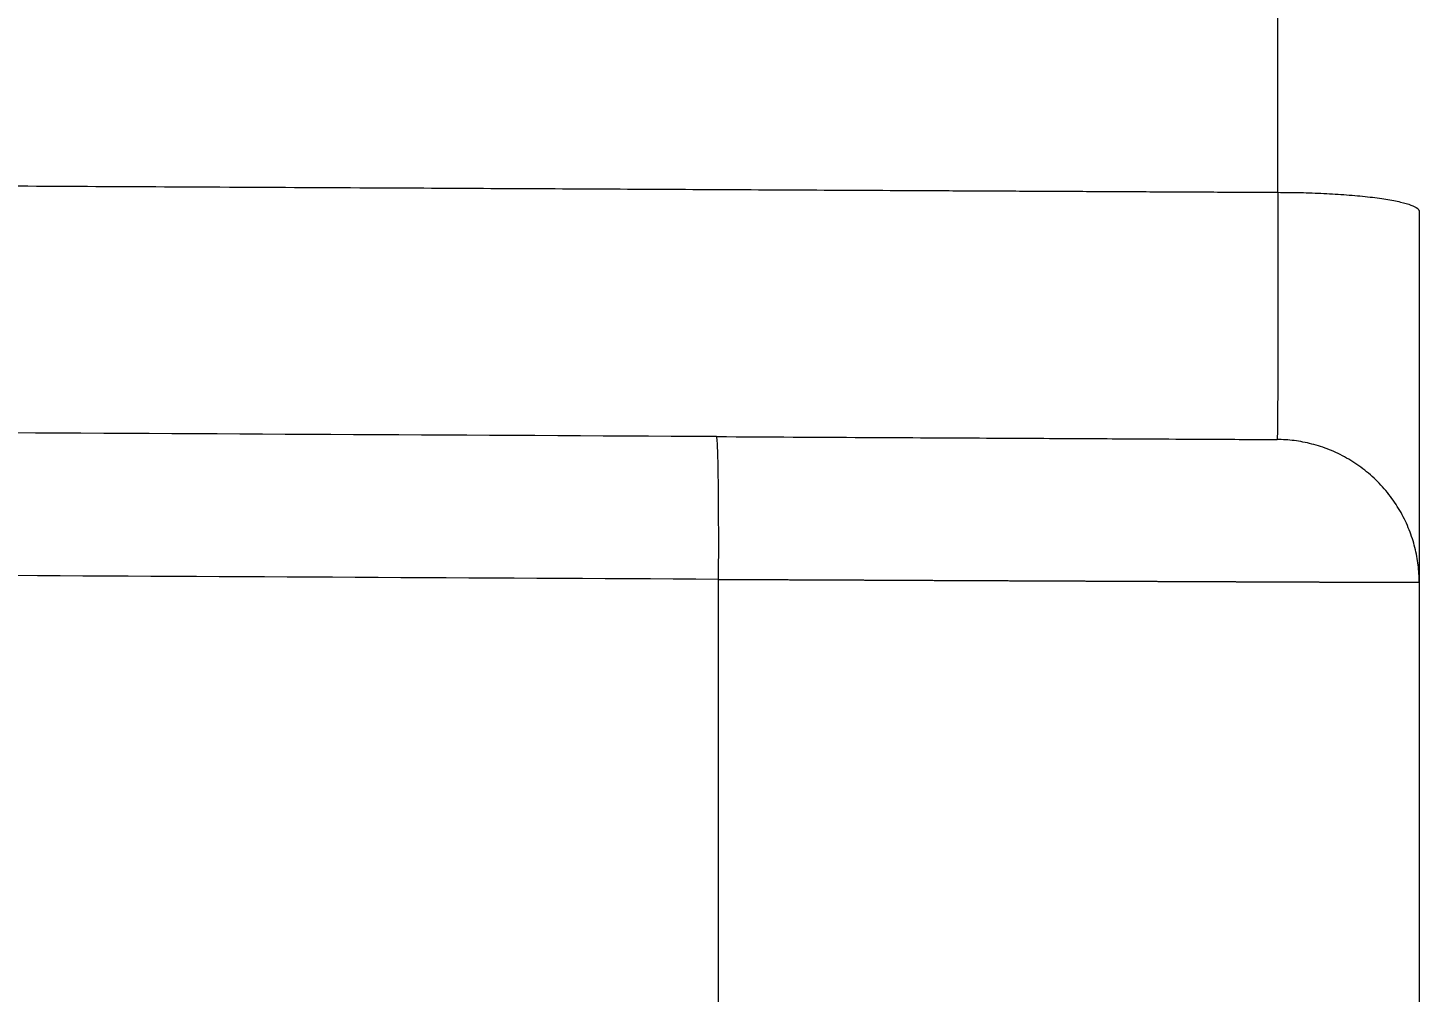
# Model space of a CAD drawing. Header units: millimetres. Extents: x 19741 to 22117, y -10160 to -6800.
# Drawn here: x 20816.487 to 20821.357, y -7545.478 to -7542.1 of the extents above; entities that cross this region are included whole.
import ezdxf

# ---------------------------------------------------------------- set-up
doc = ezdxf.new("R2010")
doc.units = ezdxf.units.MM
doc.styles.add('ARIAL', font='arial.ttf')
doc.dimstyles.get("Standard").update_dxf_attribs({"dimtxt": 15, "dimasz": 15, "dimexe": 0.18, "dimexo": 0.0625, "dimgap": 4, "dimtad": 0, "dimdec": 1, "dimdsep": 46, "dimtxsty": 'ARIAL', "dimcen": 0, "dimclrd": 5, "dimclre": 5, "dimclrt": 5, "dimadec": 0, "dimazin": 0, "dimtfac": 1, "dimtdec": 1, "dimtofl": 0, "dimtmove": 0, "dimatfit": 3, "dimfxl": 1, "dimtolj": 1, "dimtzin": 0, "dimarcsym": 0})

# ---------------------------------------------------------------- blocks, each defined once
blk = doc.blocks.new('*D129')
at = {"color": 5, "lineweight": -2, "transparency": 16777216}
for p, q in [((20846.0394, -7523.2428), (20846.0394, -7508.2428)), ((20797.3939, -7523.2428), (20846.2194, -7523.2428)), ((20846.0394, -7553.0509), (20846.0394, -7538.2428)), ((20796.9246, -7568.0509), (20846.2194, -7568.0509))]:
    blk.add_line(p, q, dxfattribs=at)
at = {"color": 5, "transparency": 16777216}
for points in [[(20843.5394, -7538.2428), (20848.5394, -7538.2428), (20846.0394, -7523.2428)], [(20843.5394, -7553.0509), (20848.5394, -7553.0509), (20846.0394, -7568.0509)]]:
    blk.add_solid(points, dxfattribs=at)
at = {"layer": 'Defpoints', "color": 0, "transparency": 16777216}
for p in [(20797.3314, -7523.2428), (20846.0394, -7523.2428), (20796.8621, -7568.0509)]:
    blk.add_point(p, dxfattribs=at)
at = {"color": 5, "transparency": 16777216, "insert": (20846.0394, -7484.444), "char_height": 15, "attachment_point": 5, "rotation": 90, "style": 'ARIAL'}
blk.add_mtext('\\A1;44.8', dxfattribs=at)

msp = doc.modelspace()

# ---------------------------------------------------------------- linework, layer by layer
at = {"linetype": 'Continuous', "lineweight": 13}
for points, weights in [([(20820.8621, -7542.6758), (20820.8621, -7523.5112), (20820.8621, -7523.4892)], [1, 0.743770777436, 0.974694831089]), ([(20820.8621, -7542.6758), (20821.3569, -7542.6765), (20821.3569, -7542.7428)], [1, 0.710799473878, 1])]:
    msp.add_rational_spline(points, weights, degree=2, dxfattribs=at)
msp.add_rational_spline([(20798.559, -7542.5627), (20799.6207, -7542.5681), (20800.6824, -7542.5735), (20804.2096, -7542.5914), (20806.6751, -7542.6039), (20811.4293, -7542.628), (20813.7179, -7542.6396), (20817.6251, -7542.6594), (20819.2436, -7542.6676), (20820.8621, -7542.6758)], [1, 1.04491792841, 1.09185347711, 1.14089727342, 1.14089727342, 1.14089727342, 1.14089727342, 1.09185347711, 1.04491792841, 1], degree=3, knots=[0, 0, 0, 0, 0.142809, 0.142809, 0.474447, 0.474447, 0.782292, 0.782292, 1, 1, 1, 1], dxfattribs=at)
for points, knots in [([(20820.8621, -7542.6758), (20820.8623, -7542.7524), (20820.8625, -7542.8957), (20820.8625, -7543.0902), (20820.8623, -7543.262), (20820.8617, -7543.4106), (20820.8608, -7543.5163), (20820.86, -7543.5418), (20820.8595, -7543.5418)], [0, 0, 0, 0, 0.161702, 0.306492, 0.453751, 0.621035, 0.805722, 1, 1, 1, 1]), ([(20818.9048, -7544.0315), (20818.9048, -7544.0315), (20818.9048, -7544.0315), (20818.9061, -7544.0315), (20818.9073, -7544.0315), (20818.9115, -7544.0315), (20818.9144, -7544.0316), (20818.9202, -7544.0316), (20818.9231, -7544.0316), (20818.9289, -7544.0316), (20818.9318, -7544.0316), (20818.9376, -7544.0317), (20818.9405, -7544.0317), (20818.9463, -7544.0317), (20818.9492, -7544.0317), (20818.955, -7544.0317), (20818.9579, -7544.0318), (20818.9637, -7544.0318), (20818.9666, -7544.0318), (20818.9724, -7544.0318), (20818.9753, -7544.0318), (20818.9811, -7544.0319), (20818.9841, -7544.0319), (20818.9899, -7544.0319), (20818.9928, -7544.0319), (20818.9986, -7544.0319), (20819.0015, -7544.032), (20819.0073, -7544.032), (20819.0102, -7544.032), (20819.016, -7544.032), (20819.0189, -7544.032), (20819.0247, -7544.0321), (20819.0276, -7544.0321), (20819.0334, -7544.0321), (20819.0363, -7544.0321), (20819.0422, -7544.0321), (20819.0451, -7544.0322), (20819.0509, -7544.0322), (20819.0538, -7544.0322), (20819.0596, -7544.0322), (20819.0625, -7544.0322), (20819.0683, -7544.0323), (20819.0712, -7544.0323), (20819.077, -7544.0323), (20819.0799, -7544.0323), (20819.0857, -7544.0323), (20819.0886, -7544.0324), (20819.0944, -7544.0324), (20819.0973, -7544.0324), (20819.1032, -7544.0324), (20819.1061, -7544.0324), (20819.1119, -7544.0325), (20819.1148, -7544.0325), (20819.1206, -7544.0325), (20819.1235, -7544.0325), (20819.1293, -7544.0325), (20819.1322, -7544.0326), (20819.138, -7544.0326), (20819.1409, -7544.0326), (20819.1467, -7544.0326), (20819.1496, -7544.0326), (20819.1554, -7544.0327), (20819.1583, -7544.0327), (20819.1641, -7544.0327), (20819.167, -7544.0327), (20819.1728, -7544.0327), (20819.1757, -7544.0328), (20819.1815, -7544.0328), (20819.1844, -7544.0328), (20819.1902, -7544.0328), (20819.1931, -7544.0328), (20819.1988, -7544.0329), (20819.2017, -7544.0329), (20819.2075, -7544.0329), (20819.2104, -7544.0329), (20819.2162, -7544.0329), (20819.2191, -7544.033), (20819.2249, -7544.033), (20819.2278, -7544.033), (20819.2335, -7544.033), (20819.2364, -7544.033), (20819.2422, -7544.0331), (20819.2451, -7544.0331), (20819.2509, -7544.0331), (20819.2538, -7544.0331), (20819.2595, -7544.0331), (20819.2624, -7544.0332), (20819.2682, -7544.0332), (20819.2711, -7544.0332), (20819.2768, -7544.0332), (20819.2797, -7544.0332), (20819.2855, -7544.0333), (20819.2883, -7544.0333), (20819.2941, -7544.0333), (20819.297, -7544.0333), (20819.3027, -7544.0333), (20819.3056, -7544.0334), (20819.3113, -7544.0334), (20819.3142, -7544.0334), (20819.32, -7544.0334), (20819.3228, -7544.0334), (20819.3286, -7544.0335), (20819.3314, -7544.0335), (20819.3372, -7544.0335), (20819.34, -7544.0335), (20819.3458, -7544.0335), (20819.3486, -7544.0335), (20819.3544, -7544.0336), (20819.3572, -7544.0336), (20819.3629, -7544.0336), (20819.3658, -7544.0336), (20819.3715, -7544.0337), (20819.3744, -7544.0337), (20819.3801, -7544.0337), (20819.3829, -7544.0337), (20819.3886, -7544.0337), (20819.3915, -7544.0337), (20819.3972, -7544.0338), (20819.4, -7544.0338), (20819.4057, -7544.0338), (20819.4086, -7544.0338), (20819.4143, -7544.0338), (20819.4171, -7544.0339), (20819.4228, -7544.0339), (20819.4256, -7544.0339), (20819.4313, -7544.0339), (20819.4342, -7544.0339), (20819.4398, -7544.034), (20819.4427, -7544.034), (20819.4483, -7544.034), (20819.4512, -7544.034), (20819.4568, -7544.034), (20819.4596, -7544.0341), (20819.4653, -7544.0341), (20819.4681, -7544.0341), (20819.4738, -7544.0341), (20819.4766, -7544.0341), (20819.4822, -7544.0342), (20819.4851, -7544.0342), (20819.4907, -7544.0342), (20819.4935, -7544.0342), (20819.4991, -7544.0342), (20819.5019, -7544.0342), (20819.5076, -7544.0343), (20819.5104, -7544.0343), (20819.516, -7544.0343), (20819.5188, -7544.0343), (20819.5244, -7544.0343), (20819.5272, -7544.0344), (20819.5328, -7544.0344), (20819.5356, -7544.0344), (20819.5412, -7544.0344), (20819.544, -7544.0344), (20819.5496, -7544.0345), (20819.5524, -7544.0345), (20819.5579, -7544.0345), (20819.5607, -7544.0345), (20819.5663, -7544.0345), (20819.5691, -7544.0346), (20819.5747, -7544.0346), (20819.5774, -7544.0346), (20819.583, -7544.0346), (20819.5858, -7544.0346), (20819.5913, -7544.0347), (20819.5941, -7544.0347), (20819.5997, -7544.0347), (20819.6024, -7544.0347), (20819.608, -7544.0347), (20819.6108, -7544.0347), (20819.6163, -7544.0348), (20819.6191, -7544.0348), (20819.6246, -7544.0348), (20819.6274, -7544.0348), (20819.6329, -7544.0348), (20819.6357, -7544.0349), (20819.6412, -7544.0349), (20819.644, -7544.0349), (20819.6495, -7544.0349), (20819.6522, -7544.0349), (20819.6578, -7544.035), (20819.6605, -7544.035), (20819.666, -7544.035), (20819.6688, -7544.035), (20819.6743, -7544.035), (20819.677, -7544.035), (20819.6825, -7544.0351), (20819.6853, -7544.0351), (20819.6908, -7544.0351), (20819.6935, -7544.0351), (20819.699, -7544.0351), (20819.7017, -7544.0352), (20819.7072, -7544.0352), (20819.7099, -7544.0352), (20819.7154, -7544.0352), (20819.7182, -7544.0352), (20819.7236, -7544.0353), (20819.7263, -7544.0353), (20819.7318, -7544.0353), (20819.7345, -7544.0353), (20819.74, -7544.0353), (20819.7427, -7544.0353), (20819.7482, -7544.0354), (20819.7509, -7544.0354), (20819.7563, -7544.0354), (20819.759, -7544.0354), (20819.7645, -7544.0354), (20819.7672, -7544.0355), (20819.7726, -7544.0355), (20819.7753, -7544.0355), (20819.7807, -7544.0355), (20819.7834, -7544.0355), (20819.7889, -7544.0355), (20819.7916, -7544.0356), (20819.797, -7544.0356), (20819.7997, -7544.0356), (20819.8051, -7544.0356), (20819.8078, -7544.0356), (20819.8131, -7544.0357), (20819.8158, -7544.0357), (20819.8212, -7544.0357), (20819.8239, -7544.0357), (20819.8293, -7544.0357), (20819.832, -7544.0357), (20819.8373, -7544.0358), (20819.84, -7544.0358), (20819.8454, -7544.0358), (20819.848, -7544.0358), (20819.8534, -7544.0358), (20819.8561, -7544.0359), (20819.8614, -7544.0359), (20819.8641, -7544.0359), (20819.8694, -7544.0359), (20819.8721, -7544.0359), (20819.8774, -7544.0359), (20819.8801, -7544.036), (20819.8854, -7544.036), (20819.888, -7544.036), (20819.8933, -7544.036), (20819.896, -7544.036), (20819.9013, -7544.0361), (20819.9039, -7544.0361), (20819.9092, -7544.0361), (20819.9119, -7544.0361), (20819.9172, -7544.0361), (20819.9198, -7544.0361), (20819.9251, -7544.0362), (20819.9277, -7544.0362), (20819.933, -7544.0362), (20819.9356, -7544.0362), (20819.9409, -7544.0362), (20819.9435, -7544.0362), (20819.9487, -7544.0363), (20819.9513, -7544.0363), (20819.9566, -7544.0363), (20819.9592, -7544.0363), (20819.9644, -7544.0363), (20819.967, -7544.0364), (20819.9723, -7544.0364), (20819.9749, -7544.0364), (20819.9801, -7544.0364), (20819.9827, -7544.0364), (20819.9879, -7544.0364), (20819.9905, -7544.0365), (20819.9957, -7544.0365), (20819.9983, -7544.0365), (20820.0034, -7544.0365), (20820.006, -7544.0365), (20820.0112, -7544.0366), (20820.0138, -7544.0366), (20820.0189, -7544.0366), (20820.0215, -7544.0366), (20820.0267, -7544.0366), (20820.0292, -7544.0366), (20820.0344, -7544.0367), (20820.037, -7544.0367), (20820.0421, -7544.0367), (20820.0447, -7544.0367), (20820.0498, -7544.0367), (20820.0523, -7544.0367), (20820.0574, -7544.0368), (20820.06, -7544.0368), (20820.0651, -7544.0368), (20820.0676, -7544.0368), (20820.0727, -7544.0368), (20820.0753, -7544.0368), (20820.0804, -7544.0369), (20820.0829, -7544.0369), (20820.088, -7544.0369), (20820.0905, -7544.0369), (20820.0955, -7544.0369), (20820.0981, -7544.0369), (20820.1031, -7544.037), (20820.1056, -7544.037), (20820.1107, -7544.037), (20820.1132, -7544.037), (20820.1182, -7544.037), (20820.1207, -7544.037), (20820.1258, -7544.0371), (20820.1283, -7544.0371), (20820.1333, -7544.0371), (20820.1358, -7544.0371), (20820.1408, -7544.0371), (20820.1433, -7544.0371), (20820.1483, -7544.0372), (20820.1508, -7544.0372), (20820.1557, -7544.0372), (20820.1582, -7544.0372), (20820.1632, -7544.0372), (20820.1657, -7544.0372), (20820.1707, -7544.0373), (20820.1731, -7544.0373), (20820.1781, -7544.0373), (20820.1806, -7544.0373), (20820.1855, -7544.0373), (20820.188, -7544.0373), (20820.1929, -7544.0374), (20820.1954, -7544.0374), (20820.2003, -7544.0374), (20820.2027, -7544.0374), (20820.2076, -7544.0374), (20820.2101, -7544.0374), (20820.215, -7544.0375), (20820.2174, -7544.0375), (20820.2223, -7544.0375), (20820.2248, -7544.0375), (20820.2297, -7544.0375), (20820.2321, -7544.0375), (20820.237, -7544.0376), (20820.2394, -7544.0376), (20820.2442, -7544.0376), (20820.2467, -7544.0376), (20820.2515, -7544.0376), (20820.2539, -7544.0376), (20820.2588, -7544.0377), (20820.2612, -7544.0377), (20820.266, -7544.0377), (20820.2684, -7544.0377), (20820.2732, -7544.0377), (20820.2756, -7544.0377), (20820.2804, -7544.0378), (20820.2828, -7544.0378), (20820.2876, -7544.0378), (20820.29, -7544.0378), (20820.2948, -7544.0378), (20820.2972, -7544.0378), (20820.3019, -7544.0378), (20820.3043, -7544.0379), (20820.3091, -7544.0379), (20820.3114, -7544.0379), (20820.3162, -7544.0379), (20820.3185, -7544.0379), (20820.3233, -7544.0379), (20820.3256, -7544.038), (20820.3303, -7544.038), (20820.3327, -7544.038), (20820.3374, -7544.038), (20820.3398, -7544.038), (20820.3445, -7544.038), (20820.3468, -7544.038), (20820.3515, -7544.0381), (20820.3538, -7544.0381), (20820.3585, -7544.0381), (20820.3608, -7544.0381), (20820.3655, -7544.0381), (20820.3678, -7544.0381), (20820.3724, -7544.0382), (20820.3748, -7544.0382), (20820.3794, -7544.0382), (20820.3817, -7544.0382), (20820.3863, -7544.0382), (20820.3886, -7544.0382), (20820.3932, -7544.0382), (20820.3955, -7544.0383), (20820.4001, -7544.0383), (20820.4024, -7544.0383), (20820.407, -7544.0383), (20820.4093, -7544.0383), (20820.4138, -7544.0383), (20820.4161, -7544.0384), (20820.4207, -7544.0384), (20820.4229, -7544.0384), (20820.4275, -7544.0384), (20820.4298, -7544.0384), (20820.4343, -7544.0384), (20820.4365, -7544.0384), (20820.4411, -7544.0385), (20820.4433, -7544.0385), (20820.4478, -7544.0385), (20820.45, -7544.0385), (20820.4545, -7544.0385), (20820.4568, -7544.0385), (20820.4612, -7544.0385), (20820.4635, -7544.0386), (20820.4679, -7544.0386), (20820.4702, -7544.0386), (20820.4746, -7544.0386), (20820.4768, -7544.0386), (20820.4813, -7544.0386), (20820.4835, -7544.0386), (20820.4879, -7544.0387), (20820.4901, -7544.0387), (20820.4945, -7544.0387), (20820.4967, -7544.0387), (20820.5011, -7544.0387), (20820.5033, -7544.0387), (20820.5076, -7544.0388), (20820.5098, -7544.0388), (20820.5142, -7544.0388), (20820.5164, -7544.0388), (20820.5207, -7544.0388), (20820.5229, -7544.0388), (20820.5272, -7544.0388), (20820.5294, -7544.0388), (20820.5337, -7544.0389), (20820.5359, -7544.0389), (20820.5402, -7544.0389), (20820.5423, -7544.0389), (20820.5466, -7544.0389), (20820.5488, -7544.0389), (20820.553, -7544.0389), (20820.5552, -7544.039), (20820.5594, -7544.039), (20820.5616, -7544.039), (20820.5658, -7544.039), (20820.568, -7544.039), (20820.5722, -7544.039), (20820.5743, -7544.039), (20820.5785, -7544.0391), (20820.5807, -7544.0391), (20820.5849, -7544.0391), (20820.587, -7544.0391), (20820.5912, -7544.0391), (20820.5933, -7544.0391), (20820.5975, -7544.0391), (20820.5995, -7544.0391), (20820.6037, -7544.0392), (20820.6058, -7544.0392), (20820.61, -7544.0392), (20820.612, -7544.0392), (20820.6162, -7544.0392), (20820.6183, -7544.0392), (20820.6224, -7544.0392), (20820.6244, -7544.0393), (20820.6286, -7544.0393), (20820.6306, -7544.0393), (20820.6347, -7544.0393), (20820.6368, -7544.0393), (20820.6409, -7544.0393), (20820.6429, -7544.0393), (20820.647, -7544.0394), (20820.649, -7544.0394), (20820.6531, -7544.0394), (20820.6551, -7544.0394), (20820.6591, -7544.0394), (20820.6612, -7544.0394), (20820.6652, -7544.0394), (20820.6672, -7544.0394), (20820.6712, -7544.0395), (20820.6732, -7544.0395), (20820.6772, -7544.0395), (20820.6792, -7544.0395), (20820.6832, -7544.0395), (20820.6852, -7544.0395), (20820.6892, -7544.0395), (20820.6912, -7544.0395), (20820.6951, -7544.0396), (20820.6971, -7544.0396), (20820.701, -7544.0396), (20820.703, -7544.0396), (20820.7069, -7544.0396), (20820.7089, -7544.0396), (20820.7128, -7544.0396), (20820.7147, -7544.0396), (20820.7186, -7544.0397), (20820.7206, -7544.0397), (20820.7245, -7544.0397), (20820.7264, -7544.0397), (20820.7303, -7544.0397), (20820.7322, -7544.0397), (20820.7361, -7544.0397), (20820.738, -7544.0397), (20820.7418, -7544.0398), (20820.7437, -7544.0398), (20820.7475, -7544.0398), (20820.7494, -7544.0398), (20820.7532, -7544.0398), (20820.7551, -7544.0398), (20820.7589, -7544.0398), (20820.7608, -7544.0398), (20820.7646, -7544.0399), (20820.7665, -7544.0399), (20820.7702, -7544.0399), (20820.7721, -7544.0399), (20820.7759, -7544.0399), (20820.7777, -7544.0399), (20820.7814, -7544.0399), (20820.7833, -7544.0399), (20820.787, -7544.0399), (20820.7889, -7544.04), (20820.7925, -7544.04), (20820.7944, -7544.04), (20820.7981, -7544.04), (20820.7999, -7544.04), (20820.8036, -7544.04), (20820.8054, -7544.04), (20820.809, -7544.04), (20820.8108, -7544.04), (20820.8145, -7544.0401), (20820.8163, -7544.0401), (20820.8199, -7544.0401), (20820.8217, -7544.0401), (20820.8253, -7544.0401), (20820.8271, -7544.0401), (20820.8307, -7544.0401), (20820.8324, -7544.0401), (20820.836, -7544.0402), (20820.8378, -7544.0402), (20820.8413, -7544.0402), (20820.8431, -7544.0402), (20820.8466, -7544.0402), (20820.8484, -7544.0402), (20820.8519, -7544.0402), (20820.8537, -7544.0402), (20820.8572, -7544.0402), (20820.8589, -7544.0402), (20820.8624, -7544.0403), (20820.8641, -7544.0403), (20820.8676, -7544.0403), (20820.8693, -7544.0403), (20820.8728, -7544.0403), (20820.8745, -7544.0403), (20820.8779, -7544.0403), (20820.8797, -7544.0403), (20820.8831, -7544.0403), (20820.8848, -7544.0404), (20820.8882, -7544.0404), (20820.8899, -7544.0404), (20820.8933, -7544.0404), (20820.895, -7544.0404), (20820.8983, -7544.0404), (20820.9, -7544.0404), (20820.9034, -7544.0404), (20820.905, -7544.0404), (20820.9084, -7544.0404), (20820.91, -7544.0405), (20820.9134, -7544.0405), (20820.915, -7544.0405), (20820.9183, -7544.0405), (20820.92, -7544.0405), (20820.9232, -7544.0405), (20820.9249, -7544.0405), (20820.9282, -7544.0405), (20820.9298, -7544.0405), (20820.933, -7544.0405), (20820.9347, -7544.0406), (20820.9379, -7544.0406), (20820.9395, -7544.0406), (20820.9427, -7544.0406), (20820.9443, -7544.0406), (20820.9475, -7544.0406), (20820.9491, -7544.0406), (20820.9523, -7544.0406), (20820.9539, -7544.0406), (20820.9571, -7544.0406), (20820.9587, -7544.0407), (20820.9618, -7544.0407), (20820.9634, -7544.0407), (20820.9665, -7544.0407), (20820.9681, -7544.0407), (20820.9712, -7544.0407), (20820.9728, -7544.0407), (20820.9759, -7544.0407), (20820.9774, -7544.0407), (20820.9805, -7544.0407), (20820.982, -7544.0407), (20820.9851, -7544.0408), (20820.9866, -7544.0408), (20820.9897, -7544.0408), (20820.9912, -7544.0408), (20820.9942, -7544.0408), (20820.9957, -7544.0408), (20820.9987, -7544.0408), (20821.0002, -7544.0408), (20821.0032, -7544.0408), (20821.0047, -7544.0408), (20821.0077, -7544.0408), (20821.0092, -7544.0409), (20821.0121, -7544.0409), (20821.0136, -7544.0409), (20821.0166, -7544.0409), (20821.018, -7544.0409), (20821.0209, -7544.0409), (20821.0224, -7544.0409), (20821.0253, -7544.0409), (20821.0268, -7544.0409), (20821.0296, -7544.0409), (20821.0311, -7544.0409), (20821.034, -7544.041), (20821.0354, -7544.041), (20821.0382, -7544.041), (20821.0397, -7544.041), (20821.0425, -7544.041), (20821.0439, -7544.041), (20821.0467, -7544.041), (20821.0481, -7544.041), (20821.0509, -7544.041), (20821.0523, -7544.041), (20821.0551, -7544.041), (20821.0565, -7544.041), (20821.0592, -7544.041), (20821.0606, -7544.0411), (20821.0634, -7544.0411), (20821.0647, -7544.0411), (20821.0674, -7544.0411), (20821.0688, -7544.0411), (20821.0715, -7544.0411), (20821.0729, -7544.0411), (20821.0756, -7544.0411), (20821.0769, -7544.0411), (20821.0796, -7544.0411), (20821.0809, -7544.0411), (20821.0836, -7544.0411), (20821.0849, -7544.0411), (20821.0875, -7544.0412), (20821.0888, -7544.0412), (20821.0914, -7544.0412), (20821.0927, -7544.0412), (20821.0954, -7544.0412), (20821.0966, -7544.0412), (20821.0992, -7544.0412), (20821.1005, -7544.0412), (20821.1031, -7544.0412), (20821.1044, -7544.0412), (20821.1069, -7544.0412), (20821.1082, -7544.0412), (20821.1107, -7544.0412), (20821.112, -7544.0412), (20821.1145, -7544.0413), (20821.1157, -7544.0413), (20821.1182, -7544.0413), (20821.1195, -7544.0413), (20821.1219, -7544.0413), (20821.1232, -7544.0413), (20821.1256, -7544.0413), (20821.1268, -7544.0413), (20821.1293, -7544.0413), (20821.1305, -7544.0413), (20821.1329, -7544.0413), (20821.1341, -7544.0413), (20821.1365, -7544.0413), (20821.1377, -7544.0413), (20821.1401, -7544.0414), (20821.1413, -7544.0414), (20821.1436, -7544.0414), (20821.1448, -7544.0414), (20821.1472, -7544.0414), (20821.1483, -7544.0414), (20821.1507, -7544.0414), (20821.1518, -7544.0414), (20821.1541, -7544.0414), (20821.1553, -7544.0414), (20821.1576, -7544.0414), (20821.1587, -7544.0414), (20821.161, -7544.0414), (20821.1621, -7544.0414), (20821.1643, -7544.0414), (20821.1655, -7544.0414), (20821.1677, -7544.0414), (20821.1688, -7544.0415), (20821.171, -7544.0415), (20821.1721, -7544.0415), (20821.1743, -7544.0415), (20821.1754, -7544.0415), (20821.1776, -7544.0415), (20821.1787, -7544.0415), (20821.1808, -7544.0415), (20821.1819, -7544.0415), (20821.184, -7544.0415), (20821.1851, -7544.0415), (20821.1872, -7544.0415), (20821.1883, -7544.0415), (20821.1904, -7544.0415), (20821.1914, -7544.0415), (20821.1935, -7544.0415), (20821.1945, -7544.0415), (20821.1966, -7544.0415), (20821.1976, -7544.0416), (20821.1996, -7544.0416), (20821.2007, -7544.0416), (20821.2027, -7544.0416), (20821.2037, -7544.0416), (20821.2057, -7544.0416), (20821.2067, -7544.0416), (20821.2087, -7544.0416), (20821.2097, -7544.0416), (20821.2116, -7544.0416), (20821.2126, -7544.0416), (20821.2145, -7544.0416), (20821.2155, -7544.0416), (20821.2174, -7544.0416), (20821.2184, -7544.0416), (20821.2203, -7544.0416), (20821.2212, -7544.0416), (20821.2231, -7544.0416), (20821.2241, -7544.0416), (20821.2259, -7544.0416), (20821.2269, -7544.0416), (20821.2287, -7544.0417), (20821.2296, -7544.0417), (20821.2315, -7544.0417), (20821.2324, -7544.0417), (20821.2342, -7544.0417), (20821.2351, -7544.0417), (20821.2369, -7544.0417), (20821.2378, -7544.0417), (20821.2395, -7544.0417), (20821.2404, -7544.0417), (20821.2422, -7544.0417), (20821.243, -7544.0417), (20821.2448, -7544.0417), (20821.2456, -7544.0417), (20821.2473, -7544.0417), (20821.2482, -7544.0417), (20821.2499, -7544.0417), (20821.2507, -7544.0417), (20821.2524, -7544.0417), (20821.2532, -7544.0417), (20821.2549, -7544.0417), (20821.2557, -7544.0417), (20821.2573, -7544.0417), (20821.2582, -7544.0417), (20821.2598, -7544.0417), (20821.2606, -7544.0417), (20821.2622, -7544.0418), (20821.263, -7544.0418), (20821.2645, -7544.0418), (20821.2653, -7544.0418), (20821.2669, -7544.0418), (20821.2677, -7544.0418), (20821.2692, -7544.0418), (20821.27, -7544.0418), (20821.2715, -7544.0418), (20821.2722, -7544.0418), (20821.2737, -7544.0418), (20821.2745, -7544.0418), (20821.2759, -7544.0418), (20821.2767, -7544.0418), (20821.2781, -7544.0418), (20821.2789, -7544.0418), (20821.2803, -7544.0418), (20821.281, -7544.0418), (20821.2824, -7544.0418), (20821.2831, -7544.0418), (20821.2845, -7544.0418), (20821.2852, -7544.0418), (20821.2866, -7544.0418), (20821.2873, -7544.0418), (20821.2886, -7544.0418), (20821.2893, -7544.0418), (20821.2907, -7544.0418), (20821.2913, -7544.0418), (20821.2926, -7544.0418), (20821.2933, -7544.0418), (20821.2946, -7544.0418), (20821.2952, -7544.0418), (20821.2965, -7544.0418), (20821.2972, -7544.0418), (20821.2984, -7544.0418), (20821.299, -7544.0418), (20821.3003, -7544.0418), (20821.3009, -7544.0418), (20821.3021, -7544.0419), (20821.3027, -7544.0419), (20821.3039, -7544.0419), (20821.3045, -7544.0419), (20821.3057, -7544.0419), (20821.3063, -7544.0419), (20821.3074, -7544.0419), (20821.308, -7544.0419), (20821.3091, -7544.0419), (20821.3097, -7544.0419), (20821.3108, -7544.0419), (20821.3114, -7544.0419), (20821.3125, -7544.0419), (20821.313, -7544.0419), (20821.3141, -7544.0419), (20821.3146, -7544.0419), (20821.3157, -7544.0419), (20821.3162, -7544.0419), (20821.3173, -7544.0419), (20821.3178, -7544.0419), (20821.3188, -7544.0419), (20821.3193, -7544.0419), (20821.3203, -7544.0419), (20821.3208, -7544.0419), (20821.3218, -7544.0419), (20821.3223, -7544.0419), (20821.3232, -7544.0419), (20821.3237, -7544.0419), (20821.3246, -7544.0419), (20821.3251, -7544.0419), (20821.326, -7544.0419), (20821.3265, -7544.0419), (20821.3274, -7544.0419), (20821.3278, -7544.0419), (20821.3287, -7544.0419), (20821.3291, -7544.0419), (20821.33, -7544.0419), (20821.3304, -7544.0419), (20821.3312, -7544.0419), (20821.3317, -7544.0419), (20821.3325, -7544.0419), (20821.3329, -7544.0419), (20821.3337, -7544.0419), (20821.3341, -7544.0419), (20821.3349, -7544.0419), (20821.3352, -7544.0419), (20821.336, -7544.0419), (20821.3364, -7544.0419), (20821.3371, -7544.0419), (20821.3375, -7544.0419), (20821.3382, -7544.0419), (20821.3385, -7544.0419), (20821.3392, -7544.0419), (20821.3396, -7544.0419), (20821.3403, -7544.0419), (20821.3406, -7544.0419), (20821.3413, -7544.0419), (20821.3416, -7544.0419), (20821.3422, -7544.0419), (20821.3425, -7544.0419), (20821.3432, -7544.0419), (20821.3435, -7544.0419), (20821.3441, -7544.0419), (20821.3443, -7544.0419), (20821.3449, -7544.0419), (20821.3452, -7544.0419), (20821.3458, -7544.0419), (20821.346, -7544.0419), (20821.3466, -7544.0419), (20821.3468, -7544.0419), (20821.3474, -7544.0419), (20821.3476, -7544.0419), (20821.3481, -7544.0419), (20821.3483, -7544.0419), (20821.3488, -7544.0419), (20821.3491, -7544.0419), (20821.3495, -7544.0419), (20821.3497, -7544.0419), (20821.3502, -7544.0419), (20821.3504, -7544.0419), (20821.3508, -7544.0419), (20821.351, -7544.0419), (20821.3514, -7544.0419), (20821.3516, -7544.0419), (20821.352, -7544.0419), (20821.3521, -7544.0419), (20821.3525, -7544.0419), (20821.3527, -7544.0419), (20821.353, -7544.0419), (20821.3532, -7544.0419), (20821.3535, -7544.0419), (20821.3536, -7544.0419), (20821.3539, -7544.0419), (20821.354, -7544.0419), (20821.3543, -7544.0419), (20821.3545, -7544.0419), (20821.3547, -7544.0418), (20821.3548, -7544.0418), (20821.3551, -7544.0418), (20821.3552, -7544.0418), (20821.3554, -7544.0418), (20821.3555, -7544.0418), (20821.3557, -7544.0418), (20821.3558, -7544.0418), (20821.3559, -7544.0418), (20821.356, -7544.0418), (20821.3562, -7544.0418), (20821.3562, -7544.0418), (20821.3564, -7544.0418), (20821.3564, -7544.0418), (20821.3565, -7544.0418), (20821.3566, -7544.0418), (20821.3567, -7544.0418), (20821.3567, -7544.0418), (20821.3568, -7544.0418), (20821.3568, -7544.0418), (20821.3568, -7544.0418), (20821.3569, -7544.0418), (20821.3569, -7544.0418), (20821.3569, -7544.0418), (20821.3569, -7544.0418)], [0, 0, 0, 0, 0.000007, 0.000007, 0.000977, 0.000977, 0.003222, 0.003222, 0.005467, 0.005467, 0.007714, 0.007714, 0.00996, 0.00996, 0.012208, 0.012208, 0.014456, 0.014456, 0.016704, 0.016704, 0.018953, 0.018953, 0.021202, 0.021202, 0.023452, 0.023452, 0.025703, 0.025703, 0.027954, 0.027954, 0.030205, 0.030205, 0.032457, 0.032457, 0.034709, 0.034709, 0.036962, 0.036962, 0.039215, 0.039215, 0.041468, 0.041468, 0.043722, 0.043722, 0.045976, 0.045976, 0.04823, 0.04823, 0.050484, 0.050484, 0.052739, 0.052739, 0.054994, 0.054994, 0.057249, 0.057249, 0.059505, 0.059505, 0.061761, 0.061761, 0.064016, 0.064016, 0.066272, 0.066272, 0.068529, 0.068529, 0.070785, 0.070785, 0.073041, 0.073041, 0.075298, 0.075298, 0.077554, 0.077554, 0.079811, 0.079811, 0.082067, 0.082067, 0.084324, 0.084324, 0.08658, 0.08658, 0.088837, 0.088837, 0.091093, 0.091093, 0.09335, 0.09335, 0.095606, 0.095606, 0.097862, 0.097862, 0.100118, 0.100118, 0.102374, 0.102374, 0.10463, 0.10463, 0.106885, 0.106885, 0.109141, 0.109141, 0.111396, 0.111396, 0.113651, 0.113651, 0.115906, 0.115906, 0.11816, 0.11816, 0.120414, 0.120414, 0.122668, 0.122668, 0.124922, 0.124922, 0.127175, 0.127175, 0.129428, 0.129428, 0.13168, 0.13168, 0.133932, 0.133932, 0.136184, 0.136184, 0.138435, 0.138435, 0.140686, 0.140686, 0.142936, 0.142936, 0.145186, 0.145186, 0.147435, 0.147435, 0.149684, 0.149684, 0.151932, 0.151932, 0.15418, 0.15418, 0.156427, 0.156427, 0.158673, 0.158673, 0.160919, 0.160919, 0.163165, 0.163165, 0.165409, 0.165409, 0.167653, 0.167653, 0.169897, 0.169897, 0.17214, 0.17214, 0.174383, 0.174383, 0.176628, 0.176628, 0.178872, 0.178872, 0.181117, 0.181117, 0.183363, 0.183363, 0.185609, 0.185609, 0.187855, 0.187855, 0.190102, 0.190102, 0.192349, 0.192349, 0.194596, 0.194596, 0.196844, 0.196844, 0.199093, 0.199093, 0.201342, 0.201342, 0.203591, 0.203591, 0.20584, 0.20584, 0.20809, 0.20809, 0.21034, 0.21034, 0.21259, 0.21259, 0.214841, 0.214841, 0.217092, 0.217092, 0.219343, 0.219343, 0.221594, 0.221594, 0.223846, 0.223846, 0.226098, 0.226098, 0.22835, 0.22835, 0.230602, 0.230602, 0.232855, 0.232855, 0.235107, 0.235107, 0.23736, 0.23736, 0.239613, 0.239613, 0.241866, 0.241866, 0.24412, 0.24412, 0.246373, 0.246373, 0.248626, 0.248626, 0.25088, 0.25088, 0.253134, 0.253134, 0.255387, 0.255387, 0.257641, 0.257641, 0.259895, 0.259895, 0.262149, 0.262149, 0.264402, 0.264402, 0.266656, 0.266656, 0.26891, 0.26891, 0.271164, 0.271164, 0.273418, 0.273418, 0.275671, 0.275671, 0.277925, 0.277925, 0.280178, 0.280178, 0.282432, 0.282432, 0.284685, 0.284685, 0.286939, 0.286939, 0.289192, 0.289192, 0.291445, 0.291445, 0.293697, 0.293697, 0.29595, 0.29595, 0.298203, 0.298203, 0.300455, 0.300455, 0.302707, 0.302707, 0.304959, 0.304959, 0.307211, 0.307211, 0.309462, 0.309462, 0.311713, 0.311713, 0.313964, 0.313964, 0.316215, 0.316215, 0.318465, 0.318465, 0.320715, 0.320715, 0.322965, 0.322965, 0.325216, 0.325216, 0.327466, 0.327466, 0.329718, 0.329718, 0.331969, 0.331969, 0.334221, 0.334221, 0.336473, 0.336473, 0.338726, 0.338726, 0.340979, 0.340979, 0.343232, 0.343232, 0.345485, 0.345485, 0.347739, 0.347739, 0.349993, 0.349993, 0.352247, 0.352247, 0.354502, 0.354502, 0.356756, 0.356756, 0.359011, 0.359011, 0.361266, 0.361266, 0.363521, 0.363521, 0.365777, 0.365777, 0.368032, 0.368032, 0.370287, 0.370287, 0.372543, 0.372543, 0.374799, 0.374799, 0.377055, 0.377055, 0.379311, 0.379311, 0.381567, 0.381567, 0.383823, 0.383823, 0.386079, 0.386079, 0.388335, 0.388335, 0.390591, 0.390591, 0.392846, 0.392846, 0.395102, 0.395102, 0.397358, 0.397358, 0.399614, 0.399614, 0.40187, 0.40187, 0.404126, 0.404126, 0.406381, 0.406381, 0.408637, 0.408637, 0.410892, 0.410892, 0.413147, 0.413147, 0.415402, 0.415402, 0.417657, 0.417657, 0.419911, 0.419911, 0.422166, 0.422166, 0.42442, 0.42442, 0.426674, 0.426674, 0.428928, 0.428928, 0.431181, 0.431181, 0.433434, 0.433434, 0.435687, 0.435687, 0.43794, 0.43794, 0.440192, 0.440192, 0.442444, 0.442444, 0.444696, 0.444696, 0.446947, 0.446947, 0.449198, 0.449198, 0.451448, 0.451448, 0.453698, 0.453698, 0.455948, 0.455948, 0.458199, 0.458199, 0.460449, 0.460449, 0.462701, 0.462701, 0.464952, 0.464952, 0.467204, 0.467204, 0.469456, 0.469456, 0.471708, 0.471708, 0.473961, 0.473961, 0.476214, 0.476214, 0.478467, 0.478467, 0.480721, 0.480721, 0.482975, 0.482975, 0.485229, 0.485229, 0.487483, 0.487483, 0.489737, 0.489737, 0.491992, 0.491992, 0.494247, 0.494247, 0.496501, 0.496501, 0.498756, 0.498756, 0.501012, 0.501012, 0.503267, 0.503267, 0.505522, 0.505522, 0.507778, 0.507778, 0.510033, 0.510033, 0.512289, 0.512289, 0.514545, 0.514545, 0.5168, 0.5168, 0.519056, 0.519056, 0.521312, 0.521312, 0.523567, 0.523567, 0.525823, 0.525823, 0.528079, 0.528079, 0.530334, 0.530334, 0.53259, 0.53259, 0.534845, 0.534845, 0.537101, 0.537101, 0.539356, 0.539356, 0.541611, 0.541611, 0.543866, 0.543866, 0.546121, 0.546121, 0.548376, 0.548376, 0.55063, 0.55063, 0.552884, 0.552884, 0.555139, 0.555139, 0.557393, 0.557393, 0.559646, 0.559646, 0.5619, 0.5619, 0.564153, 0.564153, 0.566406, 0.566406, 0.568659, 0.568659, 0.570911, 0.570911, 0.573163, 0.573163, 0.575416, 0.575416, 0.577668, 0.577668, 0.579922, 0.579922, 0.582175, 0.582175, 0.584429, 0.584429, 0.586683, 0.586683, 0.588937, 0.588937, 0.591191, 0.591191, 0.593446, 0.593446, 0.5957, 0.5957, 0.597955, 0.597955, 0.600211, 0.600211, 0.602466, 0.602466, 0.604721, 0.604721, 0.606977, 0.606977, 0.609232, 0.609232, 0.611488, 0.611488, 0.613744, 0.613744, 0.616, 0.616, 0.618256, 0.618256, 0.620512, 0.620512, 0.622768, 0.622768, 0.625024, 0.625024, 0.62728, 0.62728, 0.629536, 0.629536, 0.631792, 0.631792, 0.634048, 0.634048, 0.636304, 0.636304, 0.63856, 0.63856, 0.640816, 0.640816, 0.643072, 0.643072, 0.645327, 0.645327, 0.647583, 0.647583, 0.649838, 0.649838, 0.652093, 0.652093, 0.654348, 0.654348, 0.656603, 0.656603, 0.658858, 0.658858, 0.661112, 0.661112, 0.663367, 0.663367, 0.665621, 0.665621, 0.667875, 0.667875, 0.670128, 0.670128, 0.672382, 0.672382, 0.674635, 0.674635, 0.676887, 0.676887, 0.67914, 0.67914, 0.681393, 0.681393, 0.683646, 0.683646, 0.685899, 0.685899, 0.688153, 0.688153, 0.690407, 0.690407, 0.692661, 0.692661, 0.694916, 0.694916, 0.69717, 0.69717, 0.699425, 0.699425, 0.701681, 0.701681, 0.703936, 0.703936, 0.706191, 0.706191, 0.708447, 0.708447, 0.710703, 0.710703, 0.712959, 0.712959, 0.715215, 0.715215, 0.717471, 0.717471, 0.719727, 0.719727, 0.721984, 0.721984, 0.72424, 0.72424, 0.726497, 0.726497, 0.728753, 0.728753, 0.73101, 0.73101, 0.733266, 0.733266, 0.735523, 0.735523, 0.737779, 0.737779, 0.740035, 0.740035, 0.742292, 0.742292, 0.744548, 0.744548, 0.746804, 0.746804, 0.749061, 0.749061, 0.751317, 0.751317, 0.753573, 0.753573, 0.755828, 0.755828, 0.758084, 0.758084, 0.76034, 0.76034, 0.762595, 0.762595, 0.76485, 0.76485, 0.767105, 0.767105, 0.76936, 0.76936, 0.771614, 0.771614, 0.773869, 0.773869, 0.776123, 0.776123, 0.778376, 0.778376, 0.78063, 0.78063, 0.782884, 0.782884, 0.785138, 0.785138, 0.787392, 0.787392, 0.789647, 0.789647, 0.791902, 0.791902, 0.794156, 0.794156, 0.796411, 0.796411, 0.798666, 0.798666, 0.800921, 0.800921, 0.803177, 0.803177, 0.805432, 0.805432, 0.807687, 0.807687, 0.809943, 0.809943, 0.812198, 0.812198, 0.814454, 0.814454, 0.816709, 0.816709, 0.818965, 0.818965, 0.82122, 0.82122, 0.823476, 0.823476, 0.825731, 0.825731, 0.827986, 0.827986, 0.830242, 0.830242, 0.832497, 0.832497, 0.834752, 0.834752, 0.837007, 0.837007, 0.839262, 0.839262, 0.841517, 0.841517, 0.843772, 0.843772, 0.846027, 0.846027, 0.848281, 0.848281, 0.850536, 0.850536, 0.85279, 0.85279, 0.855044, 0.855044, 0.857297, 0.857297, 0.859551, 0.859551, 0.861804, 0.861804, 0.864057, 0.864057, 0.86631, 0.86631, 0.868563, 0.868563, 0.870815, 0.870815, 0.873067, 0.873067, 0.875319, 0.875319, 0.87757, 0.87757, 0.879821, 0.879821, 0.882072, 0.882072, 0.884322, 0.884322, 0.886573, 0.886573, 0.888824, 0.888824, 0.891075, 0.891075, 0.893327, 0.893327, 0.89558, 0.89558, 0.897832, 0.897832, 0.900085, 0.900085, 0.902339, 0.902339, 0.904593, 0.904593, 0.906847, 0.906847, 0.909101, 0.909101, 0.911356, 0.911356, 0.913611, 0.913611, 0.915866, 0.915866, 0.918122, 0.918122, 0.920378, 0.920378, 0.922634, 0.922634, 0.92489, 0.92489, 0.927146, 0.927146, 0.929403, 0.929403, 0.931659, 0.931659, 0.933916, 0.933916, 0.936173, 0.936173, 0.938429, 0.938429, 0.940686, 0.940686, 0.942943, 0.942943, 0.9452, 0.9452, 0.947457, 0.947457, 0.949714, 0.949714, 0.951971, 0.951971, 0.954228, 0.954228, 0.956485, 0.956485, 0.958741, 0.958741, 0.960998, 0.960998, 0.963254, 0.963254, 0.965511, 0.965511, 0.967767, 0.967767, 0.970023, 0.970023, 0.972279, 0.972279, 0.974534, 0.974534, 0.976789, 0.976789, 0.979044, 0.979044, 0.981299, 0.981299, 0.983554, 0.983554, 0.985808, 0.985808, 0.988062, 0.988062, 0.990315, 0.990315, 0.992568, 0.992568, 0.994821, 0.994821, 0.997073, 0.997073, 1, 1, 1, 1])]:
    msp.add_open_spline(points, degree=3, knots=knots, dxfattribs=at)
at = {"linetype": 'Continuous', "lineweight": 18}
for points, degree in [([(20821.3569, -7542.7428), (20821.3569, -7542.8654), (20821.3569, -7543.0908), (20821.3569, -7543.3613), (20821.3569, -7543.6052), (20821.3569, -7543.8355), (20821.3569, -7544.0011), (20821.3569, -7544.0418), (20821.3569, -7544.0418)], 3), ([(20818.8978, -7543.5315), (20798.5579, -7543.425)], 1), ([(20821.3569, -7544.0418), (20821.3569, -7547.247)], 1)]:
    msp.add_open_spline(points, degree=degree, dxfattribs=at)
for points, weights, degree in [([(20818.9048, -7544.0315), (20818.9074, -7543.5316), (20818.8978, -7543.5315)], [1, 0.70714225746, 1], 2), ([(20821.3569, -7544.0418), (20821.3569, -7543.75), (20821.1511, -7543.5433), (20820.8595, -7543.5418)], [1, 0.805901946865, 0.806039021245, 1], 3)]:
    msp.add_rational_spline(points, weights, degree=degree, dxfattribs=at)
msp.add_open_spline([(20818.8978, -7543.5315), (20819.0836, -7543.5325), (20819.4256, -7543.5343), (20819.8594, -7543.5366), (20820.1928, -7543.5383), (20820.4411, -7543.5396), (20820.6202, -7543.5405), (20820.7464, -7543.5412), (20820.8344, -7543.5417), (20820.8595, -7543.5418), (20820.8595, -7543.5418)], degree=3, knots=[0, 0, 0, 0, 0.125, 0.25, 0.375, 0.5, 0.625, 0.75, 0.875, 1, 1, 1, 1], dxfattribs=at)
at = {"linetype": 'Continuous', "lineweight": 13}
for points in [[(20818.9048, -7544.0315), (20798.5607, -7543.925)], [(20818.9048, -7547.2573), (20818.9048, -7544.0315)]]:
    msp.add_open_spline(points, degree=1, dxfattribs=at)

# ---------------------------------------------------------------- dimensions: what is measured, and where the dimension line sits
dim = msp.add_linear_dim(base=(20846.0394, -7523.2428), p1=(20796.8621, -7568.0509), p2=(20797.3314, -7523.2428), angle=90, dimstyle='Standard')
dim.commit()
dim.dimension.update_dxf_attribs({"geometry": '*D129', "text_midpoint": (20846.0394, -7484.444)})

doc.saveas('drawing.dxf')
